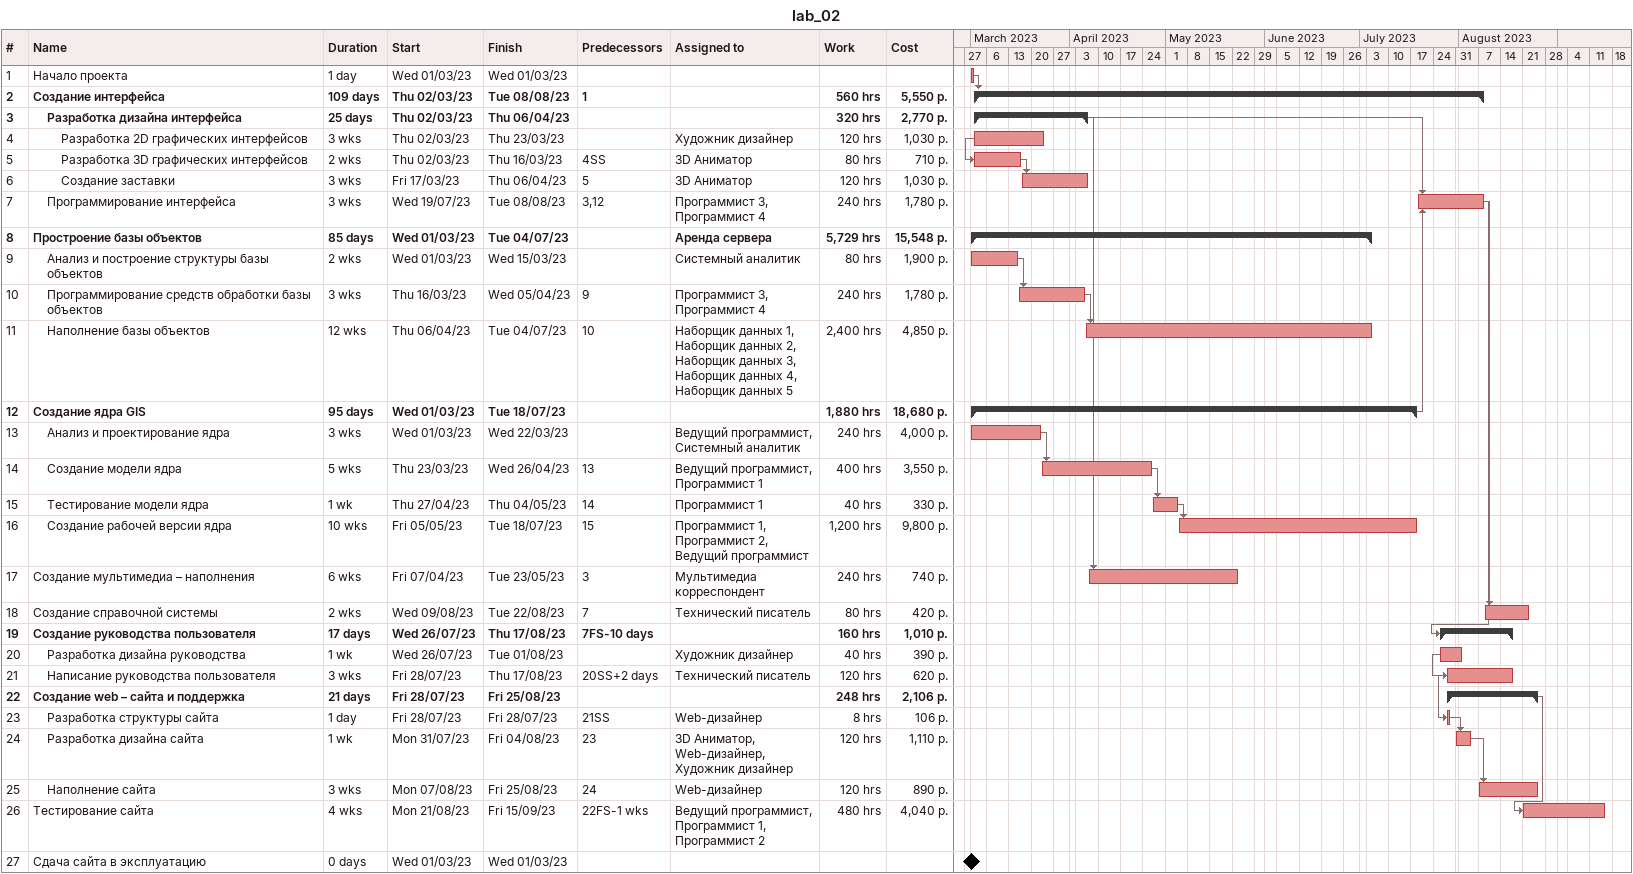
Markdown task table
lab_02

| ID | Level | Task | Duration | Start | Finish | Predecessors | Resources | Work (h) | Cost (р.) |
|---|---|---|---|---|---|---|---|---|---|
| 1 | 1 | Начало проекта | 1d | 2023-03-01 | 2023-03-01 |  |  |  |  |
| 2 | 1 | **Создание интерфейса** | 109d | 2023-03-02 | 2023-08-08 | 1 |  | 560 | 5550 |
| 3 | 2 | **Разработка дизайна интерфейса** | 25d | 2023-03-02 | 2023-04-06 |  |  | 320 | 2770 |
| 4 | 3 | Разработка 2D графических интерфейсов | 3w | 2023-03-02 | 2023-03-23 |  | Художник дизайнер | 120 | 1030 |
| 5 | 3 | Разработка 3D графических интерфейсов | 2w | 2023-03-02 | 2023-03-16 | 4SS | 3D Аниматор | 80 | 710 |
| 6 | 3 | Создание заставки | 3w | 2023-03-17 | 2023-04-06 | 5 | 3D Аниматор | 120 | 1030 |
| 7 | 2 | Программирование интерфейса | 3w | 2023-07-19 | 2023-08-08 | 3, 12 | Программист 3, Программист 4 | 240 | 1780 |
| 8 | 1 | **Простроение базы объектов** | 85d | 2023-03-01 | 2023-07-04 |  | Аренда сервера | 5729 | 15548 |
| 9 | 2 | Анализ и построение структуры базы объектов | 2w | 2023-03-01 | 2023-03-15 |  | Системный аналитик | 80 | 1900 |
| 10 | 2 | Программирование средств обработки базы объектов | 3w | 2023-03-16 | 2023-04-05 | 9 | Программист 3, Программист 4 | 240 | 1780 |
| 11 | 2 | Наполнение базы объектов | 12w | 2023-04-06 | 2023-07-04 | 10 | Наборщик данных 1, Наборщик данных 2, Наборщик данных 3, Наборщик данных 4, Наборщик данных 5 | 2400 | 4850 |
| 12 | 1 | **Создание ядра GIS** | 95d | 2023-03-01 | 2023-07-18 |  |  | 1880 | 18680 |
| 13 | 2 | Анализ и проектирование ядра | 3w | 2023-03-01 | 2023-03-22 |  | Ведущий программист, Системный аналитик | 240 | 4000 |
| 14 | 2 | Создание модели ядра | 5w | 2023-03-23 | 2023-04-26 | 13 | Ведущий программист, Программист 1 | 400 | 3550 |
| 15 | 2 | Тестирование модели ядра | 1w | 2023-04-27 | 2023-05-04 | 14 | Программист 1 | 40 | 330 |
| 16 | 2 | Создание рабочей версии ядра | 10w | 2023-05-05 | 2023-07-18 | 15 | Программист 1, Программист 2, Ведущий программист | 1200 | 9800 |
| 17 | 1 | Создание мультимедиа – наполнения | 6w | 2023-04-07 | 2023-05-23 | 3 | Мультимедиа корреспондент | 240 | 740 |
| 18 | 1 | Создание справочной системы | 2w | 2023-08-09 | 2023-08-22 | 7 | Технический писатель | 80 | 420 |
| 19 | 1 | **Создание руководства пользователя** | 17d | 2023-07-26 | 2023-08-17 | 7FS-10d |  | 160 | 1010 |
| 20 | 2 | Разработка дизайна руководства | 1w | 2023-07-26 | 2023-08-01 |  | Художник дизайнер | 40 | 390 |
| 21 | 2 | Написание руководства пользователя | 3w | 2023-07-28 | 2023-08-17 | 20SS+2d | Технический писатель | 120 | 620 |
| 22 | 1 | **Создание web – сайта и поддержка** | 21d | 2023-07-28 | 2023-08-25 |  |  | 248 | 2106 |
| 23 | 2 | Разработка структуры сайта | 1d | 2023-07-28 | 2023-07-28 | 21SS | Web-дизайнер | 8 | 106 |
| 24 | 2 | Разработка дизайна сайта | 1w | 2023-07-31 | 2023-08-04 | 23 | 3D Аниматор, Web-дизайнер, Художник дизайнер | 120 | 1110 |
| 25 | 2 | Наполнение сайта | 3w | 2023-08-07 | 2023-08-25 | 24 | Web-дизайнер | 120 | 890 |
| 26 | 1 | Тестирование сайта | 4w | 2023-08-21 | 2023-09-15 | 22FS-1w | Ведущий программист, Программист 1, Программист 2 | 480 | 4040 |
| 27 | 1 | Сдача сайта в эксплуатацию | 0d | 2023-03-01 | 2023-03-01 |  |  |  |  |
